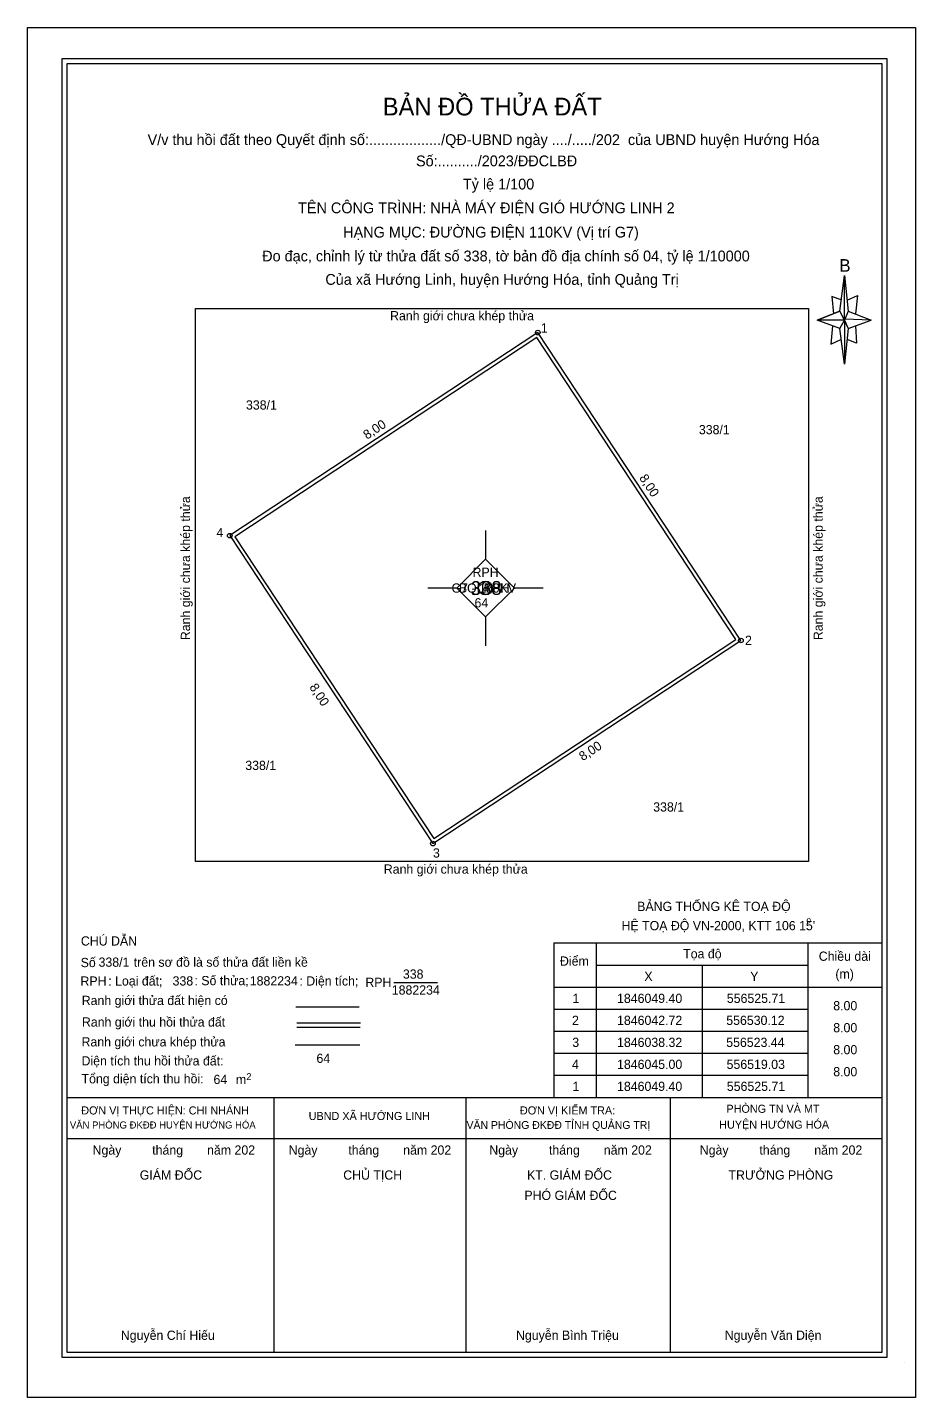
# Model space of a CAD drawing. Extents: x 554326 to 557938, y 1842406 to 1850283.
# Drawn here: x 556514.65 to 556533.9, y 1846026.31 to 1846056.02 of the extents above; entities that cross this region are included whole.
import ezdxf

# ---------------------------------------------------------------- set-up
doc = ezdxf.new("R2010")
doc.units = 0
for name, color, linetype in [('hsktNoiDung', 7, 'Continuous'), ('hsktTemplate', 7, 'Continuous'), ('Level 10', 7, 'Continuous'), ('Level 11', 7, 'Continuous'), ('Level 13', 7, 'Continuous'), ('Level 15', 7, 'Continuous'), ('Level 2', 7, 'Continuous'), ('Level 20', 7, 'Continuous'), ('Level 21', 7, 'Continuous'), ('Level 24', 7, 'Continuous'), ('Level 27', 7, 'Continuous'), ('Level 28', 7, 'Continuous'), ('Level 41', 7, 'Continuous'), ('Level 5', 7, 'Continuous'), ('Level 6', 7, 'Continuous'), ('Level 62', 7, 'Continuous'), ('NhanTuCan', 7, 'Continuous')]:
    doc.layers.add(name, color=color, linetype=linetype)

msp = doc.modelspace()

# ---------------------------------------------------------------- linework, layer by layer
at = {"layer": 'hsktTemplate'}
for p, q in [((556532.263, 1846049.865), (556532.363, 1846050.64)), ((556532.303, 1846050.104), (556532.085, 1846050.183)), ((556532.085, 1846050.183), (556532.124, 1846049.806)), ((556532.422, 1846050.104), (556532.641, 1846050.203)), ((556532.641, 1846050.203), (556532.601, 1846049.806)), ((556532.263, 1846049.865), (556531.767, 1846049.667)), ((556531.767, 1846049.667), (556532.263, 1846049.865)), ((556532.363, 1846049.667), (556532.263, 1846049.865)), ((556532.263, 1846049.865), (556532.442, 1846049.488)), ((556532.442, 1846049.865), (556532.939, 1846049.667)), ((556532.263, 1846049.488), (556531.767, 1846049.667)), ((556532.363, 1846049.667), (556531.767, 1846049.667)), ((556532.104, 1846049.548), (556532.065, 1846049.15)), ((556532.939, 1846049.667), (556532.363, 1846049.687)), ((556532.363, 1846049.687), (556532.363, 1846049.667)), ((556532.363, 1846049.667), (556532.442, 1846049.488)), ((556532.442, 1846049.488), (556532.363, 1846048.713)), ((556532.442, 1846049.488), (556532.939, 1846049.667)), ((556532.442, 1846049.488), (556532.939, 1846049.667)), ((556532.601, 1846049.548), (556532.621, 1846049.17)), ((556532.065, 1846049.15), (556532.283, 1846049.25)), ((556532.621, 1846049.17), (556532.422, 1846049.25)), ((556520.464, 1846034.78), (556521.839, 1846034.78)), ((556520.485, 1846034.432), (556521.868, 1846034.432)), ((556520.485, 1846034.339), (556521.859, 1846034.339)), ((556515.51, 1846032.816), (556533.174, 1846032.816)), ((556519.994, 1846027.289), (556519.994, 1846032.816)), ((556524.162, 1846027.289), (556524.162, 1846032.816)), ((556528.591, 1846027.289), (556528.591, 1846032.816)), ((556515.51, 1846031.923), (556533.174, 1846031.923)), ((556533.66, 1846027.074), (556533.66, 1846027.074)), ((556533.66, 1846027.074), (556533.66, 1846027.074)), ((556533.66, 1846027.074), (556533.66, 1846027.074))]:
    msp.add_line(p, q, dxfattribs=at)
for points in [[(556515.401, 1846055.346), (556533.283, 1846055.346), (556533.283, 1846027.173), (556515.401, 1846027.173)], [(556515.51, 1846055.237), (556533.174, 1846055.237), (556533.174, 1846027.282), (556515.51, 1846027.282)], [(556532.363, 1846050.64), (556532.442, 1846049.865), (556532.363, 1846049.667)], [(556518.289, 1846049.921), (556531.582, 1846049.921), (556531.582, 1846037.927), (556518.289, 1846037.927)], [(556532.363, 1846049.667), (556532.363, 1846048.713), (556532.263, 1846049.488)]]:
    msp.add_lwpolyline(points, close=True, dxfattribs=at)
msp.add_lwpolyline([(556521.855, 1846033.944), (556520.451, 1846033.944)], dxfattribs=at)
at = {"layer": 'Level 10'}
msp.add_lwpolyline([(556530.117, 1846042.722), (556525.713, 1846049.4), (556519.035, 1846044.996), (556523.439, 1846038.318), (556530.117, 1846042.722)], dxfattribs=at)
at = {"layer": 'Level 11'}
for p, q in [((556524.58, 1846045.11), (556524.58, 1846044.485)), ((556524.58, 1846044.485), (556523.955, 1846043.86)), ((556525.205, 1846043.86), (556524.58, 1846044.485)), ((556523.955, 1846043.86), (556523.33, 1846043.86)), ((556523.955, 1846043.86), (556524.58, 1846043.235)), ((556524.58, 1846043.235), (556525.205, 1846043.86)), ((556525.83, 1846043.86), (556525.205, 1846043.86)), ((556524.58, 1846043.235), (556524.58, 1846042.61))]:
    msp.add_line(p, q, dxfattribs=at)
msp.add_circle((556524.58, 1846043.86), 0.15, dxfattribs=at)
at = {"layer": 'Level 13'}
msp.add_lwpolyline([(556522.59, 1846035.31), (556523.536, 1846035.31)], dxfattribs=at)
at = {"layer": 'Level 2'}
msp.add_lwpolyline([(556514.647, 1846056.017), (556533.903, 1846056.017), (556533.903, 1846026.305), (556514.647, 1846026.305)], close=True, dxfattribs=at)
at = {"layer": 'Level 21'}
for centre in [(556525.713, 1846049.4), (556519.035, 1846044.996), (556530.117, 1846042.722), (556523.439, 1846038.318)]:
    msp.add_circle(centre, 0.05, dxfattribs=at)
at = {"layer": 'Level 27'}
for p, q in [((556533.174, 1846036.671), (556533.174, 1846032.816)), ((556526.063, 1846036.169), (556533.174, 1846036.169)), ((556526.063, 1846036.169), (556526.063, 1846032.816)), ((556526.98, 1846036.169), (556526.98, 1846032.816)), ((556531.568, 1846036.169), (556531.568, 1846032.816)), ((556526.98, 1846035.679), (556531.568, 1846035.679)), ((556529.274, 1846035.679), (556529.274, 1846032.816)), ((556526.063, 1846035.202), (556533.174, 1846035.202)), ((556526.063, 1846034.725), (556531.568, 1846034.725)), ((556526.063, 1846034.248), (556531.568, 1846034.248)), ((556526.063, 1846033.771), (556531.568, 1846033.771)), ((556526.063, 1846033.294), (556531.568, 1846033.294)), ((556526.063, 1846032.816), (556533.174, 1846032.816))]:
    msp.add_line(p, q, dxfattribs=at)
at = {"layer": 'Level 41'}
msp.add_lwpolyline([(556530.007, 1846042.745), (556525.69, 1846049.29), (556519.145, 1846044.973), (556523.462, 1846038.428)], close=True, dxfattribs=at)

# ---------------------------------------------------------------- texts
at = {"layer": 'hsktNoiDung'}
for s, height, p in [('Số ', 0.2, (556515.802, 1846035.64)), ('338/1', 0.2, (556516.19, 1846035.648)), ('trên sơ đồ là số thửa đất liền kề', 0.2, (556516.953, 1846035.648)), ('RPH', 0.2, (556515.798, 1846035.237)), (': Loại đất;', 0.2, (556516.4, 1846035.24)), ('338', 0.2, (556517.795, 1846035.241)), (': Số thửa; ', 0.2, (556518.269, 1846035.248)), ('1882234', 0.2, (556519.468, 1846035.242)), (' : Diện tích;', 0.2, (556520.47, 1846035.24)), ('64', 0.2, (556518.682, 1846033.105)), ('m', 0.2, (556519.167, 1846033.105)), ('2', 0.15, (556519.393, 1846033.19))]:
    msp.add_text(s, height=height, dxfattribs=at).set_placement(p)
at = {"layer": 'hsktTemplate'}
for s, height, p in [('BẢN ĐỒ THỬA ĐẤT', 0.38401, (556522.352, 1846054.108)), ('V/v thu hồi đất theo Quyết định số:................../QĐ-UBND ngày ..../...../202  của UBND huyện Hướng Hóa', 0.233918, (556517.253, 1846053.466)), ('Số:........../2023/ĐĐCLBĐ', 0.23392, (556523.072, 1846053.005)), ('Tỷ lệ 1/100', 0.23392, (556524.088, 1846052.502)), ('TÊN CÔNG TRÌNH: NHÀ MÁY ĐIỆN GIÓ HƯỚNG LINH 2', 0.23392, (556520.515, 1846051.987)), ('HẠNG MỤC: ĐƯỜNG ĐIỆN 110KV (Vị trí G7)', 0.23392, (556521.493, 1846051.46)), ('Đo đạc, chỉnh lý từ thửa đất số 338, tờ bản đồ địa chính số 04, tỷ lệ 1/10000', 0.23392, (556519.737, 1846050.943)), ('B', 0.274, (556532.249, 1846050.718)), ('Của xã Hướng Linh, huyện Hướng Hóa, tỉnh Quảng Trị', 0.23392, (556521.107, 1846050.435)), ('Ranh giới chưa khép thửa', 0.2, (556522.51, 1846049.665)), ('Ranh giới chưa khép thửa', 0.2, (556522.374, 1846037.666)), ('BẢNG THỐNG KÊ TOẠ ĐỘ', 0.2, (556527.867, 1846036.857)), ("HỆ TOẠ ĐỘ VN-2000, KTT 106 15'", 0.2, (556527.528, 1846036.44)), ('o', 0.139, (556531.535, 1846036.592)), ('CHÚ DẪN', 0.2, (556515.807, 1846036.108)), ('Ranh giới thửa đất hiện có', 0.2, (556515.825, 1846034.818)), ('Ranh giới thu hồi thửa đất', 0.2, (556515.829, 1846034.35)), ('Ranh giới chưa khép thửa', 0.2, (556515.821, 1846033.92)), ('Diện tích thu hồi thửa đất:', 0.2, (556515.821, 1846033.508)), ('Tổng diện tích thu hồi:', 0.2, (556515.821, 1846033.12)), ('ĐƠN VỊ THỰC HIỆN: CHI NHÁNH', 0.17544, (556515.815, 1846032.445)), ('UBND XÃ HƯỚNG LINH', 0.17544, (556520.745, 1846032.324)), ('ĐƠN VỊ KIỂM TRA:', 0.17544, (556525.325, 1846032.445)), ('PHÒNG TN VÀ MT', 0.17544, (556529.802, 1846032.481)), ('VĂN PHÒNG ĐKĐĐ HUYỆN HƯỚNG HÓA', 0.15409, (556515.568, 1846032.14)), ('VĂN PHÒNG ĐKĐĐ TỈNH QUẢNG TRỊ', 0.16963, (556524.168, 1846032.132)), ('HUYỆN HƯỚNG HÓA', 0.17544, (556529.645, 1846032.137)), ('Ngày         tháng       năm 202', 0.2, (556516.06, 1846031.574)), ('Ngày         tháng       năm 202', 0.2, (556520.312, 1846031.574)), ('Ngày         tháng       năm 202', 0.2, (556524.661, 1846031.574)), ('Ngày         tháng       năm 202', 0.2, (556529.224, 1846031.574)), ('GIÁM ĐỐC', 0.2, (556517.083, 1846031.032)), (' CHỦ TỊCH', 0.2, (556521.42, 1846031.032)), ('KT. GIÁM ĐỐC', 0.2, (556525.479, 1846031.032)), ('TRƯỞNG PHÒNG', 0.2, (556529.847, 1846031.032)), ('PHÓ GIÁM ĐỐC', 0.2, (556525.422, 1846030.591)), ('Nguyễn Chí Hiếu', 0.2, (556516.673, 1846027.558)), ('Nguyễn Bình Triệu', 0.2, (556525.24, 1846027.558)), ('Nguyễn Văn Diện', 0.2, (556529.766, 1846027.558))]:
    msp.add_text(s, height=height, dxfattribs=at).set_placement(p)
at = {"layer": 'Level 13'}
for s, p in [('338', (556522.788, 1846035.389)), ('RPH', (556521.974, 1846035.21)), ('1882234', (556522.547, 1846035.044))]:
    msp.add_text(s, height=0.2, dxfattribs=at).set_placement(p)
at = {"layer": 'Level 15'}
msp.add_text('BQLRPH', height=0.2, dxfattribs=at).set_placement((556524.001, 1846043.76))
at = {"layer": 'Level 2'}
for p in [(556518.173, 1846042.73), (556531.89, 1846042.73)]:
    msp.add_text('Ranh giới chưa khép thửa', height=0.2, rotation=90, dxfattribs=at).set_placement(p)
at = {"layer": 'Level 20'}
msp.add_text('4', height=0.2, dxfattribs=at).set_placement((556524.511, 1846043.76))
at = {"layer": 'Level 21'}
for s, p in [('1', (556525.778, 1846049.4)), ('1', (556525.778, 1846049.4)), ('4', (556518.747, 1846044.964)), ('2', (556530.206, 1846042.627)), ('3', (556523.44, 1846038.016))]:
    msp.add_text(s, height=0.2, dxfattribs=at).set_placement(p)
at = {"layer": 'Level 24'}
msp.add_text('338', height=0.3, dxfattribs=at).set_placement((556524.26, 1846043.71))
at = {"layer": 'Level 27'}
for s, p in [('Điểm', (556526.194, 1846035.671)), ('Tọa độ', (556528.865, 1846035.83)), ('Chiều dài', (556531.804, 1846035.777)), ('X', (556528.022, 1846035.34)), ('Y', (556530.317, 1846035.34)), ('(m)', (556532.164, 1846035.393)), ('1', (556526.466, 1846034.863)), ('1846049.40', (556527.431, 1846034.863)), ('556525.71', (556529.811, 1846034.863)), ('8.00', (556532.118, 1846034.704)), ('2', (556526.454, 1846034.386)), ('1846042.72', (556527.431, 1846034.386)), ('556530.12', (556529.799, 1846034.386)), ('8.00', (556532.118, 1846034.227)), ('3', (556526.46, 1846033.909)), ('1846038.32', (556527.431, 1846033.909)), ('556523.44', (556529.798, 1846033.909)), ('8.00', (556532.118, 1846033.75)), ('4', (556526.453, 1846033.432)), ('1846045.00', (556527.431, 1846033.432)), ('556519.03', (556529.806, 1846033.432)), ('8.00', (556532.118, 1846033.273)), ('1', (556526.466, 1846032.955)), ('1846049.40', (556527.431, 1846032.955)), ('556525.71', (556529.811, 1846032.955))]:
    msp.add_text(s, height=0.2, dxfattribs=at).set_placement(p)
at = {"layer": 'Level 28'}
msp.add_text('G7 - 100KV', height=0.2, dxfattribs=at).set_placement((556523.843, 1846043.76))
at = {"layer": 'Level 5'}
for rotation, p in [(33.4028, (556522.01, 1846047.075)), (303.4028, (556527.904, 1846046.247)), (303.4028, (556520.752, 1846041.711)), (33.4028, (556526.688, 1846040.103))]:
    msp.add_text('8,00', height=0.2, rotation=rotation, dxfattribs=at).set_placement(p)
for p in [(556524.341, 1846043.44), (556520.914, 1846033.563)]:
    msp.add_text('64', height=0.2, dxfattribs=at).set_placement(p)
at = {"layer": 'Level 6'}
for p in [(556524.341, 1846043.44), (556520.914, 1846033.563)]:
    msp.add_text('64', height=0.2, dxfattribs=at).set_placement(p)
at = {"layer": 'Level 62'}
msp.add_text('RPH', height=0.2, dxfattribs=at).set_placement((556524.298, 1846044.102))
at = {"layer": 'NhanTuCan'}
for p in [(556519.386, 1846047.73), (556529.205, 1846047.195), (556519.371, 1846039.914), (556528.215, 1846039.013)]:
    msp.add_text('338/1', height=0.2, dxfattribs=at).set_placement(p)

doc.saveas('drawing.dxf')
